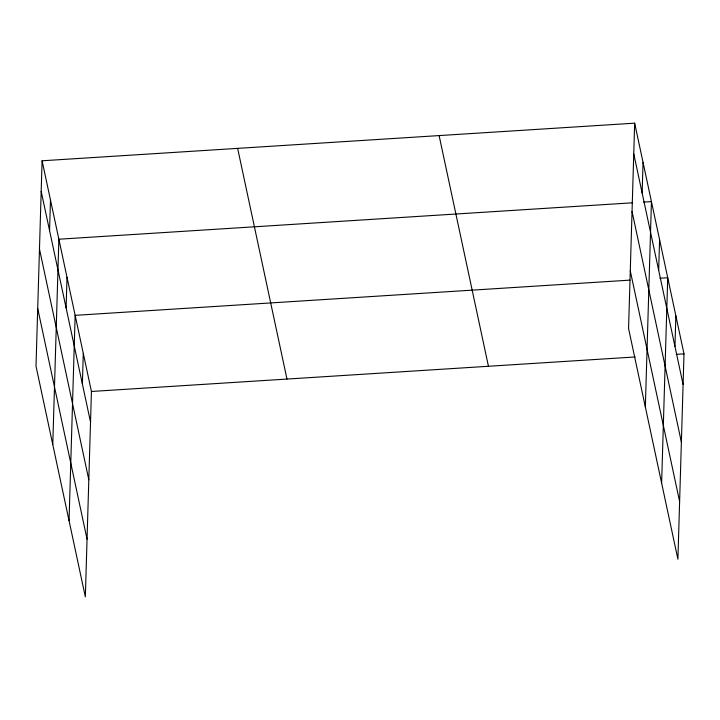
<?xml version="1.0" encoding="UTF-8"?>
<svg xmlns="http://www.w3.org/2000/svg" width="720" height="720" viewBox="0 0 720 720"><rect width="100%" height="100%" fill="white"/><g stroke="black" fill="none" stroke-linecap="round" stroke-linejoin="round"><path stroke-width="1.08" d="M42.093 160.785L36 366.138L85.338 596.826L91.431 391.473L42.093 160.785L634.662 123.174L684 353.862L677.907 559.215L628.569 328.527L634.662 123.174M49.572 230.598L50.481 199.998M52.776 444.573L58.869 239.22L632.547 202.806M66.105 307.881L67.005 277.281M69.057 520.695L75.15 315.342L629.946 280.134M82.386 384.012L83.286 353.403M642.141 192.996L643.05 162.396M645.345 406.962L651.438 201.609L643.662 202.104M658.674 270.279L659.583 239.67M661.626 483.093L667.719 277.74L659.943 278.226M674.955 346.401L675.864 315.801M91.431 391.473L635.112 356.967M676.224 354.357L684 353.862M633.753 153.783L683.091 384.462M632.043 211.446L681.381 442.134M630.279 270.864L679.617 501.552M439.119 135.585L488.448 366.273M237.645 148.374L286.974 379.062M41.184 191.385L90.522 422.073M39.474 249.057L88.812 479.736M37.71 308.466L87.048 539.154"/></g></svg>
